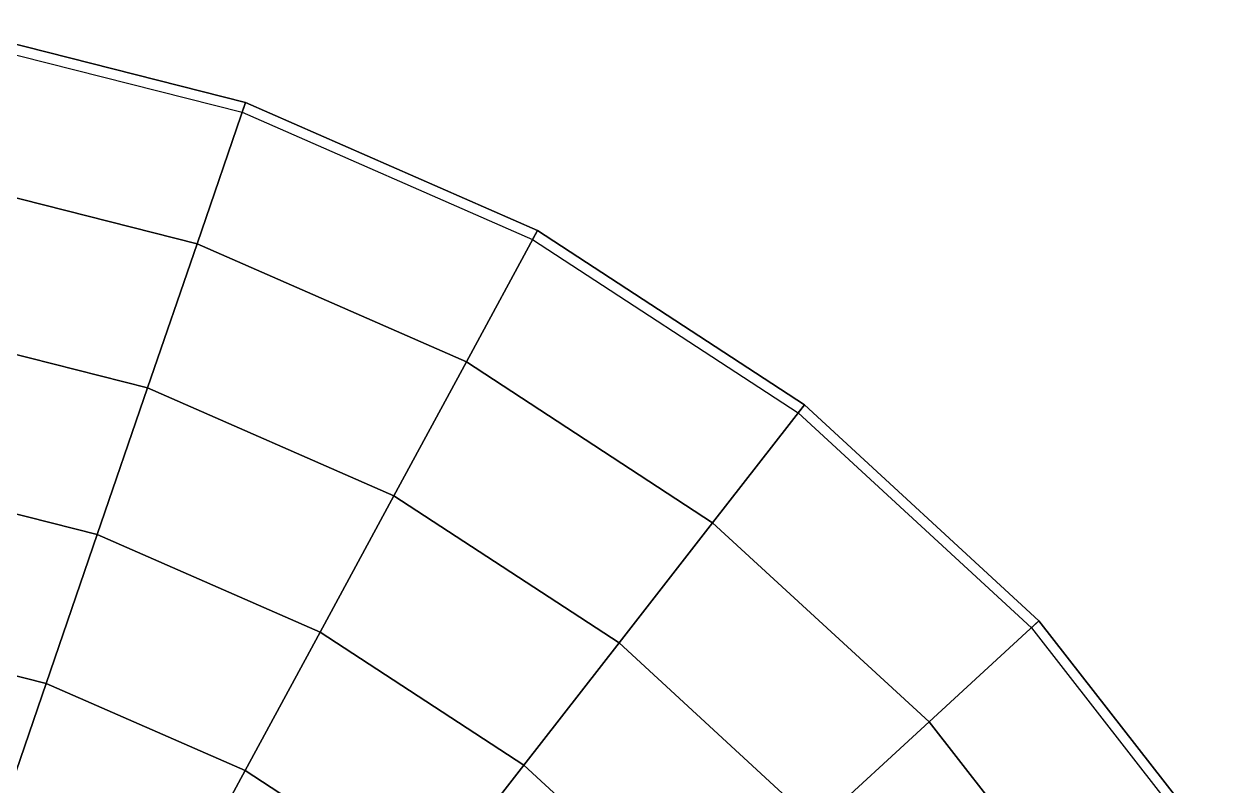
# Model space of a CAD drawing. Header units: inches. Extents: x -336 to -192, y -475 to -71.
# Drawn here: x -274.601 to -270.65, y -189.819 to -187.333 of the extents above; entities that cross this region are included whole.
import ezdxf

# ---------------------------------------------------------------- set-up
doc = ezdxf.new("R2010")
doc.units = ezdxf.units.IN
doc.layers.add('0375', color=131, linetype='Continuous')
doc.layers.add('0375-1', color=2, linetype='Continuous')

# ---------------------------------------------------------------- blocks, each defined once
blk = doc.blocks.new('C11_0375')
at = {"layer": '0375'}
mesh = blk.add_polymesh((6, 9), dxfattribs=at)
for k, corner in enumerate([(-4.7316, 0.0935, 0.547), (-4.75, 0.1216, 0.4734), (-4.4833, -0.2865, 0.2267), (-4.2114, -0.7028), (-3.9347, -1.1264, -0.2062), (-3.6535, -1.5566, -0.3917), (-3.3685, -1.9929, -0.5561), (-3.0801, -2.4344, -0.6991), (-2.7887, -2.8804, -0.8205), (-5.5482, -0.5421, 0.547), (-5.571, -0.5174, 0.4734), (-5.2408, -0.8761, 0.2267), (-4.9041, -1.2419), (-4.5614, -1.6141, -0.2062), (-4.2133, -1.9923, -0.3917), (-3.8603, -2.3757, -0.5561), (-3.5032, -2.7637, -0.6991), (-3.1423, -3.1556, -0.8205), (-6.2491, -1.3035, 0.547), (-6.2756, -1.2828, 0.4734), (-5.8909, -1.5823, 0.2267), (-5.4985, -1.8876), (-5.0992, -2.1984, -0.2062), (-4.6936, -2.5141, -0.3917), (-4.2824, -2.8342, -0.5561), (-3.8663, -3.1581, -0.6991), (-3.4459, -3.4853, -0.8205), (-6.8151, -2.1698, 0.547), (-6.8446, -2.1538, 0.4734), (-6.4159, -2.3858, 0.2267), (-5.9786, -2.6225), (-5.5336, -2.8633, -0.2062), (-5.0816, -3.1079, -0.3917), (-4.6233, -3.3559, -0.5561), (-4.1595, -3.6069, -0.6991), (-3.691, -3.8605, -0.8205), (-7.2308, -3.1175, 0.547), (-7.2625, -3.1065, 0.4734), (-6.8014, -3.2648, 0.2267), (-6.3312, -3.4263), (-5.8526, -3.5906, -0.2062), (-5.3665, -3.7575, -0.3917), (-4.8736, -3.9266, -0.5561), (-4.3749, -4.0979, -0.6991), (-3.871, -4.2709, -0.8205), (-7.4848, -4.1206, 0.547), (-7.5179, -4.1151, 0.4734), (-7.0371, -4.1953, 0.2267), (-6.5467, -4.2772), (-6.0476, -4.3604, -0.2062), (-5.5406, -4.445, -0.3917), (-5.0266, -4.5308, -0.5561), (-4.5065, -4.6176, -0.6991), (-3.981, -4.7053, -0.8205)]):
    mesh.set_mesh_vertex(divmod(k, 9), corner)

msp = doc.modelspace()

# ---------------------------------------------------------------- block references
at = {"layer": '0375-1', "rotation": 270}
msp.add_blockref('C11_0375', (-270.7717, -194.8507, 26.2867), dxfattribs=at)

doc.saveas('drawing.dxf')
